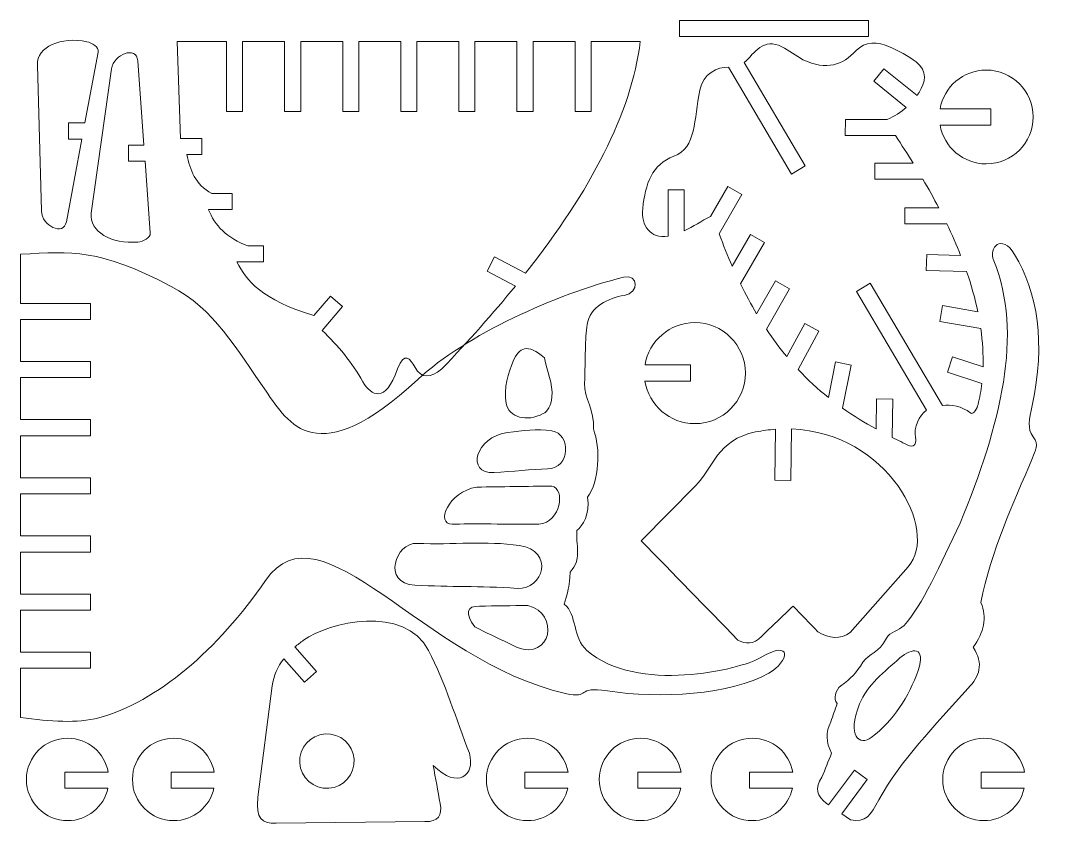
# Model space of a CAD drawing. Header units: centimetres. Extents: x -44 to 217, y -20 to 184.
# Drawn here: x 89.8 to 216.5, y -19.6 to 79.6 of the extents above; entities that cross this region are included whole.
import ezdxf

# ---------------------------------------------------------------- set-up
doc = ezdxf.new("R2010")
doc.units = ezdxf.units.CM
doc.header["$MEASUREMENT"] = 0
doc.layers.add('Layer 1', color=7, linetype='Continuous')

msp = doc.modelspace()

# ---------------------------------------------------------------- linework, layer by layer
at = {"layer": 'Layer 1', "lineweight": 9}
for p, q in [((194.61274, 79.60261), (171.27252, 79.60261)), ((171.27252, 79.60261), (171.27252, 77.61415)), ((194.61274, 77.61415), (194.61274, 79.60261)), ((171.27252, 77.61415), (194.61274, 77.61415)), ((171.27252, 77.61415), (171.27252, 77.61415))]:
    msp.add_line(p, q, dxfattribs=at)
for points in [[(91.89151, 74.10241), (91.828, 76.40427), (94.82275, 77.6255), (98.01389, 76.98939)], [(98.01389, 76.98939), (98.63557, 76.86553), (99.52448, 76.31819), (99.40761, 75.69523)], [(104.29003, 74.64032), (104.15514, 76.47945), (101.33096, 75.48426), (101.07284, 73.65052)], [(109.18067, 77.00286), (109.18067, 77.00286), (115.26931, 77.00286), (115.26931, 77.00286)], [(109.57271, 65.04141), (109.57271, 65.04141), (109.18067, 77.00286), (109.18067, 77.00286)], [(115.26931, 77.00286), (115.26931, 77.00286), (115.26931, 68.35764), (115.26931, 68.35764)], [(117.25777, 68.35764), (117.25777, 68.35764), (117.25777, 77.00286), (117.25777, 77.00286)], [(117.25777, 77.00286), (117.25777, 77.00286), (122.4493, 77.00286), (122.4493, 77.00286)], [(122.4493, 77.00286), (122.4493, 77.00286), (122.4493, 68.35764), (122.4493, 68.35764)], [(124.43775, 68.35764), (124.43775, 68.35764), (124.43775, 77.00286), (124.43775, 77.00286)], [(124.43775, 77.00286), (124.43775, 77.00286), (129.62929, 77.00286), (129.62929, 77.00286)], [(129.62929, 77.00286), (129.62929, 77.00286), (129.62929, 68.35764), (129.62929, 68.35764)], [(131.61774, 68.35764), (131.61774, 68.35764), (131.61774, 77.00286), (131.61774, 77.00286)], [(131.61774, 77.00286), (131.61774, 77.00286), (136.80927, 77.00286), (136.80927, 77.00286)], [(136.80927, 77.00286), (136.80927, 77.00286), (136.80927, 68.35764), (136.80927, 68.35764)], [(138.79773, 68.35764), (138.79773, 68.35764), (138.79773, 77.00286), (138.79773, 77.00286)], [(138.79773, 77.00286), (138.79773, 77.00286), (143.98926, 77.00286), (143.98926, 77.00286)], [(143.98926, 77.00286), (143.98926, 77.00286), (143.98926, 68.35764), (143.98926, 68.35764)], [(145.97772, 68.35764), (145.97772, 68.35764), (145.97772, 77.00286), (145.97772, 77.00286)], [(145.97772, 77.00286), (145.97772, 77.00286), (151.16925, 77.00286), (151.16925, 77.00286)], [(151.16925, 77.00286), (151.16925, 77.00286), (151.16925, 68.35764), (151.16925, 68.35764)], [(166.4112, 77.00286), (165.30543, 68.15815), (160.25424, 58.55803), (152.2375, 48.38978)], [(153.1577, 68.35764), (153.1577, 68.35764), (153.1577, 77.00286), (153.1577, 77.00286)], [(153.1577, 77.00286), (153.1577, 77.00286), (158.34924, 77.00286), (158.34924, 77.00286)], [(158.34924, 77.00286), (158.34924, 77.00286), (158.34924, 68.35764), (158.34924, 68.35764)], [(160.33769, 68.35764), (160.33769, 68.35764), (160.33769, 77.00286), (160.33769, 77.00286)], [(160.33769, 77.00286), (160.33769, 77.00286), (166.4112, 77.00286), (166.4112, 77.00286)], [(181.1697, 76.2629), (180.4924, 75.81191), (179.90716, 74.98862), (179.26809, 74.41518)], [(183.89112, 76.35674), (182.82236, 76.93115), (181.91293, 76.75783), (181.1697, 76.2629)], [(186.5187, 74.76143), (185.64282, 75.29318), (184.79362, 75.87169), (183.89112, 76.35674)], [(197.21671, 76.35674), (195.79054, 76.99221), (194.19535, 77.0663), (193.08766, 75.88753)], [(200.50119, 74.4799), (199.49811, 75.24398), (198.36848, 75.84353), (197.21671, 76.35674)], [(99.40761, 75.69523), (99.40761, 75.69523), (97.76617, 66.94796), (97.76617, 66.94796)], [(193.08766, 75.88753), (191.40895, 74.10113), (189.46906, 73.38112), (186.5187, 74.76143)], [(92.38926, 56.08368), (92.38926, 56.08368), (91.89151, 74.10241), (91.89151, 74.10241)], [(101.07284, 73.65052), (101.07284, 73.65052), (98.56001, 55.80094), (98.56001, 55.80094)], [(105.05546, 64.20774), (105.05546, 64.20774), (104.29003, 74.64032), (104.29003, 74.64032)], [(177.29439, 73.84654), (175.94064, 73.88638), (174.15815, 73.00235), (173.75616, 71.00774)], [(185.09388, 60.63006), (185.09388, 60.63006), (177.29439, 73.84654), (177.29439, 73.84654)], [(179.26809, 74.41518), (179.26809, 74.41518), (186.80658, 61.64096), (186.80658, 61.64096)], [(195.26194, 72.09375), (195.26194, 72.09375), (196.50998, 73.64205), (196.50998, 73.64205)], [(196.50998, 73.64205), (196.50998, 73.64205), (200.61498, 70.33339), (200.61498, 70.33339)], [(200.87656, 70.72621), (201.6477, 71.95001), (201.97675, 73.35591), (200.50119, 74.4799)], [(173.75616, 71.00774), (173.02326, 67.37124), (173.36611, 63.8901), (170.56553, 62.84347)], [(199.28875, 68.84808), (199.28875, 68.84808), (195.26194, 72.09375), (195.26194, 72.09375)], [(200.61498, 70.33339), (200.70549, 70.46207), (200.79272, 70.59311), (200.87656, 70.72621)], [(196.93423, 67.37092), (197.857, 67.77124), (198.63275, 68.26976), (199.28875, 68.84808)], [(203.46482, 68.68311), (203.46482, 68.68311), (209.73891, 68.68311), (209.73891, 68.68311)], [(209.73891, 68.68311), (209.73891, 68.68311), (209.73891, 66.69465), (209.73891, 66.69465)], [(115.26931, 68.35764), (115.26931, 68.35764), (117.25777, 68.35764), (117.25777, 68.35764)], [(122.4493, 68.35764), (122.4493, 68.35764), (124.43775, 68.35764), (124.43775, 68.35764)], [(129.62929, 68.35764), (129.62929, 68.35764), (131.61774, 68.35764), (131.61774, 68.35764)], [(136.80927, 68.35764), (136.80927, 68.35764), (138.79773, 68.35764), (138.79773, 68.35764)], [(143.98926, 68.35764), (143.98926, 68.35764), (145.97772, 68.35764), (145.97772, 68.35764)], [(151.16925, 68.35764), (151.16925, 68.35764), (153.1577, 68.35764), (153.1577, 68.35764)], [(158.34924, 68.35764), (158.34924, 68.35764), (160.33769, 68.35764), (160.33769, 68.35764)], [(191.7518, 65.38304), (191.7518, 65.38304), (191.75263, 67.37188), (191.75263, 67.37188)], [(191.75263, 67.37188), (191.75263, 67.37188), (196.93423, 67.37092), (196.93423, 67.37092)], [(97.76617, 66.94796), (97.76617, 66.94796), (95.74391, 66.94796), (95.74391, 66.94796)], [(95.74391, 66.94796), (95.74391, 66.94796), (95.74391, 64.9595), (95.74391, 64.9595)], [(209.73891, 66.69465), (209.73891, 66.69465), (203.46476, 66.69465), (203.46476, 66.69465)], [(203.46476, 66.69465), (203.93628, 63.96951), (206.31235, 61.89619), (209.17201, 61.89619)], [(97.39305, 64.9595), (97.39305, 64.9595), (95.47534, 54.73975), (95.47534, 54.73975)], [(95.74391, 64.9595), (95.74391, 64.9595), (97.39305, 64.9595), (97.39305, 64.9595)], [(112.22351, 65.04141), (112.22351, 65.04141), (109.57271, 65.04141), (109.57271, 65.04141)], [(112.22351, 63.05296), (112.22351, 63.05296), (112.22351, 65.04141), (112.22351, 65.04141)], [(197.94115, 65.38189), (197.94115, 65.38189), (191.7518, 65.38304), (191.7518, 65.38304)], [(200.13576, 61.99356), (199.44455, 63.10754), (198.7128, 64.23692), (197.94115, 65.38189)], [(103.15257, 62.21928), (103.15257, 62.21928), (103.15257, 64.20774), (103.15257, 64.20774)], [(103.15257, 64.20774), (103.15257, 64.20774), (105.05546, 64.20774), (105.05546, 64.20774)], [(105.20113, 62.21928), (105.20113, 62.21928), (103.15257, 62.21928), (103.15257, 62.21928)], [(105.85039, 53.37631), (105.85039, 53.37631), (105.20113, 62.21928), (105.20113, 62.21928)], [(113.47528, 58.24744), (111.36649, 59.3357), (110.75571, 61.13808), (110.38073, 63.05296)], [(110.38073, 63.05296), (110.38073, 63.05296), (112.22351, 63.05296), (112.22351, 63.05296)], [(170.56553, 62.84347), (167.8373, 61.8239), (167.03147, 59.47156), (166.718, 56.36835)], [(186.80658, 61.64096), (186.80658, 61.64096), (185.09388, 60.63006), (185.09388, 60.63006)], [(195.39042, 60.00562), (195.39042, 60.00562), (195.39125, 61.99446), (195.39125, 61.99446)], [(195.39125, 61.99446), (195.39125, 61.99446), (200.13576, 61.99356), (200.13576, 61.99356)], [(201.33653, 60.00447), (201.33653, 60.00447), (195.39042, 60.00562), (195.39042, 60.00562)], [(203.29086, 56.48093), (202.68798, 57.63724), (202.03628, 58.81159), (201.33653, 60.00447)], [(169.85424, 52.98131), (169.85424, 52.98131), (169.85879, 58.67316), (169.85879, 58.67316)], [(169.85879, 58.67316), (169.85879, 58.67316), (171.84725, 58.67162), (171.84725, 58.67162)], [(171.84725, 58.67162), (171.84725, 58.67162), (171.84321, 53.63532), (171.84321, 53.63532)], [(175.09619, 55.40139), (175.09619, 55.40139), (177.24115, 59.11826), (177.24115, 59.11826)], [(177.24115, 59.11826), (177.24115, 59.11826), (178.96354, 58.12461), (178.96354, 58.12461)], [(115.9772, 58.24744), (115.9772, 58.24744), (113.47528, 58.24744), (113.47528, 58.24744)], [(115.9772, 56.25899), (115.9772, 56.25899), (115.9772, 58.24744), (115.9772, 58.24744)], [(178.96354, 58.12461), (178.96354, 58.12461), (176.15661, 53.26059), (176.15661, 53.26059)], [(95.47534, 54.73975), (95.13525, 52.92717), (92.44032, 54.23256), (92.38926, 56.08368)], [(98.56001, 55.80094), (98.2391, 53.52069), (101.07823, 51.97175), (104.3205, 52.24635)], [(113.05565, 56.23692), (113.05565, 56.23692), (113.06655, 56.25899), (113.06655, 56.25899)], [(117.9121, 51.7749), (115.3935, 52.68016), (113.74115, 54.35065), (113.05565, 56.23692)], [(113.06655, 56.25899), (113.06655, 56.25899), (115.9772, 56.25899), (115.9772, 56.25899)], [(166.718, 56.36835), (166.5051, 54.26085), (167.60748, 52.61909), (169.85424, 52.98131)], [(199.0892, 54.49286), (199.0892, 54.49286), (199.09003, 56.48169), (199.09003, 56.48169)], [(199.09003, 56.48169), (199.09003, 56.48169), (203.29086, 56.48093), (203.29086, 56.48093)], [(171.84321, 53.63532), (172.94885, 54.15642), (173.99728, 54.85912), (175.09619, 55.40139)], [(204.28868, 54.49189), (204.28868, 54.49189), (199.0892, 54.49286), (199.0892, 54.49286)], [(206.00093, 50.59305), (205.49734, 51.86784), (204.92634, 53.16746), (204.28868, 54.49189)], [(104.3205, 52.24635), (104.95212, 52.29985), (105.8967, 52.74424), (105.85039, 53.37631)], [(176.15661, 53.26059), (176.68067, 51.85302), (177.22031, 50.52615), (177.77457, 49.27393)], [(212.66822, 50.72063), (211.07432, 53.34751), (209.42678, 51.58843), (210.09972, 49.94077)], [(177.77457, 49.27393), (177.77457, 49.27393), (180.03525, 53.19132), (180.03525, 53.19132)], [(181.75764, 52.19767), (181.75764, 52.19767), (178.80049, 47.07329), (178.80049, 47.07329)], [(180.03525, 53.19132), (180.03525, 53.19132), (181.75764, 52.19767), (181.75764, 52.19767)], [(89.80716, 50.73737), (96.32704, 51.04661), (99.33904, 51.48933), (108.41402, 46.77053)], [(89.80716, 44.66386), (89.80716, 44.66386), (89.80716, 50.73737), (89.80716, 50.73737)], [(119.82839, 51.7749), (119.82839, 51.7749), (117.9121, 51.7749), (117.9121, 51.7749)], [(119.82839, 49.78644), (119.82839, 49.78644), (119.82839, 51.7749), (119.82839, 51.7749)], [(201.76168, 48.7105), (201.76168, 48.7105), (201.81229, 50.69869), (201.81229, 50.69869)], [(201.81229, 50.69869), (201.81229, 50.69869), (206.00093, 50.59305), (206.00093, 50.59305)], [(214.85847, 32.05694), (216.49176, 39.78477), (215.53435, 45.9969), (212.66822, 50.72063)], [(126.04648, 43.15963), (119.63519, 45.10549), (117.71069, 47.49286), (116.56534, 49.78644)], [(116.56534, 49.78644), (116.56534, 49.78644), (119.82839, 49.78644), (119.82839, 49.78644)], [(148.40036, 50.41633), (148.40036, 50.41633), (147.47188, 48.65809), (147.47188, 48.65809)], [(152.2375, 48.38978), (152.2375, 48.38978), (148.40036, 50.41633), (148.40036, 50.41633)], [(210.09972, 49.94077), (213.76899, 40.95694), (210.9756, 29.67278), (205.93506, 17.53263)], [(147.47188, 48.65809), (147.47188, 48.65809), (150.97188, 46.8096), (150.97188, 46.8096)], [(164.31973, 47.88356), (166.17759, 48.33705), (166.35219, 45.97579), (164.4246, 45.65572)], [(206.74539, 48.58477), (206.74539, 48.58477), (201.76168, 48.7105), (201.76168, 48.7105)], [(208.12685, 43.64193), (207.79253, 45.24385), (207.33115, 46.89157), (206.74539, 48.58477)], [(138.91543, 35.27907), (144.8248, 40.74783), (156.03634, 45.86155), (164.31973, 47.88356)], [(178.80049, 47.07329), (179.44661, 45.75803), (180.11081, 44.53307), (180.79189, 43.38978)], [(180.79189, 43.38978), (180.79189, 43.38978), (183.13147, 47.44391), (183.13147, 47.44391)], [(183.13147, 47.44391), (183.13147, 47.44391), (184.85385, 46.45026), (184.85385, 46.45026)], [(193.12653, 46.14154), (193.12653, 46.14154), (194.83923, 47.15245), (194.83923, 47.15245)], [(194.83923, 47.15245), (194.83923, 47.15245), (203.74308, 32.06463), (203.74308, 32.06463)], [(108.41402, 46.77053), (113.67784, 44.03352), (116.50575, 39.05732), (120.15373, 33.82153)], [(150.97188, 46.8096), (148.24051, 43.45232), (145.19523, 40.03493), (141.86963, 36.56393)], [(164.4246, 45.65572), (162.48163, 45.33307), (160.1502, 44.25334), (159.82691, 42.03981)], [(184.85385, 46.45026), (184.85385, 46.45026), (181.98965, 41.48708), (181.98965, 41.48708)], [(201.78336, 31.4722), (201.78336, 31.4722), (193.12653, 46.14154), (193.12653, 46.14154)], [(98.45238, 44.66386), (98.45238, 44.66386), (89.80716, 44.66386), (89.80716, 44.66386)], [(98.45238, 42.67541), (98.45238, 42.67541), (98.45238, 44.66386), (98.45238, 44.66386)], [(128.1026, 45.56123), (128.1026, 45.56123), (126.04648, 43.15963), (126.04648, 43.15963)], [(129.61293, 44.2681), (129.61293, 44.2681), (128.1026, 45.56123), (128.1026, 45.56123)], [(203.43897, 42.4427), (203.43897, 42.4427), (203.78208, 44.40184), (203.78208, 44.40184)], [(203.78208, 44.40184), (203.78208, 44.40184), (208.12685, 43.64193), (208.12685, 43.64193)], [(127.08535, 41.31582), (127.08535, 41.31582), (129.61293, 44.2681), (129.61293, 44.2681)], [(89.80716, 37.48388), (89.80716, 37.48388), (89.80716, 42.67541), (89.80716, 42.67541)], [(89.80716, 42.67541), (89.80716, 42.67541), (98.45238, 42.67541), (98.45238, 42.67541)], [(159.82691, 42.03981), (159.57528, 40.31704), (159.6248, 37.89831), (159.52582, 34.75386)], [(184.50645, 38.1001), (184.50645, 38.1001), (186.73782, 42.20043), (186.73782, 42.20043)], [(186.73782, 42.20043), (186.73782, 42.20043), (188.48458, 41.2502), (188.48458, 41.2502)], [(208.49343, 41.55867), (208.49343, 41.55867), (203.43897, 42.4427), (203.43897, 42.4427)], [(132.13249, 34.97419), (130.77355, 37.33532), (129.04866, 39.50318), (127.08535, 41.31582)], [(181.98965, 41.48708), (182.80709, 40.2588), (183.64673, 39.13449), (184.50645, 38.1001)], [(188.48458, 41.2502), (188.48458, 41.2502), (185.906, 36.51184), (185.906, 36.51184)], [(208.77258, 36.80876), (208.82069, 38.34218), (208.72646, 39.92563), (208.49343, 41.55867)], [(150.71287, 37.5332), (151.3747, 39.21056), (152.47784, 39.78433), (154.55225, 37.93038)], [(138.5908, 36.76264), (137.95597, 37.83917), (137.31255, 38.81184), (136.40491, 36.56393)], [(204.37951, 36.18888), (204.37951, 36.18888), (205.01447, 38.07381), (205.01447, 38.07381)], [(205.01447, 38.07381), (205.01447, 38.07381), (208.77258, 36.80876), (208.77258, 36.80876)], [(98.45238, 37.48388), (98.45238, 37.48388), (89.80716, 37.48388), (89.80716, 37.48388)], [(98.45238, 35.49542), (98.45238, 35.49542), (98.45238, 37.48388), (98.45238, 37.48388)], [(141.86963, 36.56393), (140.48105, 35.42512), (139.34866, 35.33077), (138.5908, 36.76264)], [(149.85231, 32.3037), (149.49536, 34.17695), (150.09651, 36.16662), (150.71287, 37.5332)], [(154.55225, 37.93038), (154.86117, 36.3196), (155.6475, 34.72948), (155.479, 33.09805)], [(172.61171, 37.0679), (172.61171, 37.0679), (166.99542, 37.0679), (166.99542, 37.0679)], [(172.61171, 35.06778), (172.61171, 35.06778), (172.61171, 37.0679), (172.61171, 37.0679)], [(189.65597, 33.0452), (189.65597, 33.0452), (190.53904, 37.4266), (190.53904, 37.4266)], [(190.53904, 37.4266), (190.53904, 37.4266), (192.48836, 37.03397), (192.48836, 37.03397)], [(192.48836, 37.03397), (192.48836, 37.03397), (191.41806, 31.72397), (191.41806, 31.72397)], [(89.80716, 30.30389), (89.80716, 30.30389), (89.80716, 35.49542), (89.80716, 35.49542)], [(89.80716, 35.49542), (89.80716, 35.49542), (98.45238, 35.49542), (98.45238, 35.49542)], [(136.40491, 36.56393), (134.92018, 32.24635), (133.11293, 33.27086), (132.13249, 34.97419)], [(185.906, 36.51184), (187.12108, 35.21223), (188.37271, 34.06919), (189.65597, 33.0452)], [(208.61992, 34.76149), (208.61992, 34.76149), (204.37951, 36.18888), (204.37951, 36.18888)], [(120.15373, 33.82153), (122.92185, 29.8486), (126.37977, 23.67823), (138.91543, 35.27907)], [(159.52582, 34.75386), (159.47027, 32.98997), (160.80966, 31.37907), (160.60729, 29.16072)], [(173.15648, 29.81204), (170.04494, 29.81204), (167.46489, 32.08933), (166.99131, 35.06778)], [(166.99131, 35.06778), (166.99131, 35.06778), (172.61171, 35.06778), (172.61171, 35.06778)], [(208.15635, 32.16592), (208.36168, 33.01351), (208.51543, 33.87894), (208.61992, 34.76149)], [(155.479, 33.09805), (155.36399, 31.98445), (154.92133, 31.30113), (154.41986, 31.04597)], [(154.41986, 31.04597), (152.33031, 29.98266), (150.18298, 30.56829), (149.85231, 32.3037)], [(191.41806, 31.72397), (192.76931, 30.77156), (194.15193, 29.92756), (195.5604, 29.15193)], [(195.5604, 29.15193), (195.5604, 29.15193), (195.61607, 32.88195), (195.61607, 32.88195)], [(195.61607, 32.88195), (195.61607, 32.88195), (197.60427, 32.85251), (197.60427, 32.85251)], [(197.60427, 32.85251), (197.60427, 32.85251), (197.53358, 28.11351), (197.53358, 28.11351)], [(203.74308, 32.06463), (204.83012, 32.16316), (206.11024, 31.99093), (207.25783, 31.1248)], [(207.25783, 31.1248), (207.61485, 30.88689), (208.0645, 31.78644), (208.15635, 32.16592)], [(214.96399, 28.19465), (214.19984, 29.19472), (214.48176, 30.27438), (214.85847, 32.05694)], [(200.43358, 28.09594), (200.1316, 29.36989), (200.87707, 30.79876), (201.78336, 31.4722)], [(98.45238, 30.30389), (98.45238, 30.30389), (89.80716, 30.30389), (89.80716, 30.30389)], [(98.45238, 28.31543), (98.45238, 28.31543), (98.45238, 30.30389), (98.45238, 30.30389)], [(155.479, 28.92769), (153.63442, 29.19664), (151.84545, 28.96919), (150.0509, 28.7291)], [(160.60729, 29.16072), (161.53102, 26.79202), (161.34757, 22.60716), (159.8797, 20.73397)], [(185.11408, 29.15257), (185.11408, 29.15257), (185.02383, 22.80806), (185.02383, 22.80806)], [(199.50626, 12.13538), (203.45161, 16.62525), (196.95719, 28.7069), (185.11408, 29.15257)], [(89.80716, 23.1239), (89.80716, 23.1239), (89.80716, 28.31543), (89.80716, 28.31543)], [(89.80716, 28.31543), (89.80716, 28.31543), (98.45238, 28.31543), (98.45238, 28.31543)], [(150.0509, 28.7291), (145.98073, 28.18445), (144.81979, 23.58753), (148.3298, 23.76438)], [(154.94943, 24.22775), (157.83108, 24.24212), (157.84205, 28.58311), (155.479, 28.92769)], [(180.66245, 28.78535), (175.90927, 27.83776), (175.38285, 24.28093), (173.23339, 22.11306)], [(183.12486, 29.1173), (182.3246, 29.06078), (181.50382, 28.95309), (180.66245, 28.78535)], [(183.03551, 22.83609), (183.03551, 22.83609), (183.12486, 29.1173), (183.12486, 29.1173)], [(197.53358, 28.11351), (198.23955, 27.75745), (198.95122, 27.41332), (199.6679, 27.07637)], [(199.6679, 27.07637), (200.42922, 26.79786), (200.54192, 27.63898), (200.43358, 28.09594)], [(214.87688, 25.58291), (215.24378, 26.46534), (215.72601, 27.19735), (214.96399, 28.19465)], [(208.51043, 7.7096), (209.75289, 14.14424), (212.46206, 19.7747), (214.87688, 25.58291)], [(148.3298, 23.76438), (150.50998, 23.87425), (153.06572, 24.21832), (154.94943, 24.22775)], [(98.45238, 23.1239), (98.45238, 23.1239), (89.80716, 23.1239), (89.80716, 23.1239)], [(98.45238, 21.13545), (98.45238, 21.13545), (98.45238, 23.1239), (98.45238, 23.1239)], [(185.02383, 22.80806), (185.02383, 22.80806), (183.03551, 22.83609), (183.03551, 22.83609)], [(155.479, 22.10947), (152.38984, 22.06534), (149.30068, 22.02121), (146.21152, 21.97708)], [(153.89029, 17.40953), (156.6264, 17.63019), (157.15597, 21.77849), (155.479, 22.10947)], [(173.23339, 22.11306), (173.23339, 22.11306), (166.52435, 15.34648), (166.52435, 15.34648)], [(89.80716, 15.94391), (89.80716, 15.94391), (89.80716, 21.13545), (89.80716, 21.13545)], [(89.80716, 21.13545), (89.80716, 21.13545), (98.45238, 21.13545), (98.45238, 21.13545)], [(157.14789, -3.51144), (139.53961, 0.46906), (126.93686, 20.39818), (120.10215, 10.44994)], [(159.8797, 20.73397), (160.24051, 18.70004), (159.257, 17.08849), (158.57181, 16.61967)], [(158.57181, 16.61967), (158.48144, 14.12583), (159.1942, 13.24629), (157.75616, 11.4629)], [(205.93506, 17.53263), (203.46309, 12.38522), (201.24814, 7.30639), (199.00382, 4.88926)], [(98.45238, 15.94391), (98.45238, 15.94391), (89.80716, 15.94391), (89.80716, 15.94391)], [(98.45238, 13.95546), (98.45238, 13.95546), (98.45238, 15.94391), (98.45238, 15.94391)], [(151.44103, 14.76168), (147.38342, 15.36239), (143.17701, 14.83192), (138.86373, 15.02647)], [(166.52435, 15.34648), (170.50812, 11.25835), (174.49196, 7.17021), (178.47592, 3.08208)], [(89.80716, 8.76393), (89.80716, 8.76393), (89.80716, 13.95546), (89.80716, 13.95546)], [(89.80716, 13.95546), (89.80716, 13.95546), (98.45238, 13.95546), (98.45238, 13.95546)], [(138.86373, 15.02647), (136.0688, 15.15251), (134.49677, 10.08368), (138.53275, 9.86316)], [(151.24244, 9.46598), (154.37124, 9.25937), (155.89548, 14.10222), (151.44103, 14.76168)], [(157.75616, 11.4629), (157.51178, 9.47971), (157.76072, 10.05764), (157.01652, 7.53051)], [(192.36963, 4.0137), (192.36963, 4.0137), (199.50626, 12.13538), (199.50626, 12.13538)], [(120.10215, 10.44994), (114.21729, 1.88426), (106.65591, -4.5845), (99.49933, -6.51208)], [(138.53275, 9.86316), (143.10927, 9.61313), (146.34487, 9.78939), (151.24244, 9.46598)], [(98.45238, 8.76393), (98.45238, 8.76393), (89.80716, 8.76393), (89.80716, 8.76393)], [(98.45238, 6.77547), (98.45238, 6.77547), (98.45238, 8.76393), (98.45238, 8.76393)], [(207.56886, 2.18728), (208.8602, 4.01877), (209.30446, 5.85835), (208.51043, 7.7096)], [(89.80716, 1.58394), (89.80716, 1.58394), (89.80716, 6.77547), (89.80716, 6.77547)], [(89.80716, 6.77547), (89.80716, 6.77547), (98.45238, 6.77547), (98.45238, 6.77547)], [(140.2332, 1.80299), (137.24917, 7.51146), (127.96001, 5.33436), (124.77816, 3.05783)], [(146.5425, 7.2815), (144.93172, 7.30357), (144.73314, 6.44302), (145.94673, 4.69985)], [(152.50017, 7.3477), (150.51428, 7.32563), (148.52839, 7.30357), (146.5425, 7.2815)], [(151.17624, 2.18439), (155.37425, 0.51293), (156.53262, 6.3713), (152.50017, 7.3477)], [(157.01652, 7.53051), (158.60267, 6.24353), (158.04834, 3.33981), (159.7992, 1.80678)], [(181.37162, 3.50678), (182.67945, 4.76451), (183.98734, 6.02223), (185.29516, 7.27996)], [(185.29516, 7.27996), (186.3171, 6.2173), (187.33897, 5.15469), (188.36091, 4.09202)], [(145.94673, 4.69985), (147.6899, 3.86136), (149.43307, 3.02288), (151.17624, 2.18439)], [(188.36091, 4.09202), (189.76995, 3.26733), (191.11594, 3.13468), (192.36963, 4.0137)], [(199.00382, 4.88926), (198.39234, 4.23064), (197.20863, 4.11499), (196.82319, 3.30312)], [(124.77816, 3.05783), (124.41004, 2.79452), (124.05937, 2.51922), (123.72954, 2.23141)], [(178.47592, 3.08208), (179.4282, 2.56239), (180.38965, 2.51499), (181.37162, 3.50678)], [(181.23397, 0.88894), (185.34077, 3.31364), (184.77733, 0.4223), (182.29664, -0.99906)], [(196.82319, 3.30312), (195.94564, 1.45482), (194.67707, 1.49626), (193.92922, 0.33429)], [(98.45238, 1.58394), (98.45238, 1.58394), (89.80716, 1.58394), (89.80716, 1.58394)], [(98.45238, -0.40451), (98.45238, -0.40451), (98.45238, 1.58394), (98.45238, 1.58394)], [(123.72954, 2.23141), (123.72954, 2.23141), (126.39446, -0.80118), (126.39446, -0.80118)], [(145.29683, -10.89893), (143.60889, -6.665), (142.34481, -2.23639), (140.2332, 1.80299)], [(159.7992, 1.80678), (165.95764, -3.58527), (178.73609, -0.58585), (181.23397, 0.88894)], [(198.50735, 0.87323), (199.96027, 2.14911), (201.78169, 2.3112), (200.7493, -0.65795)], [(206.95033, -2.84095), (208.31338, -1.45897), (208.89811, 0.12082), (207.56886, 2.18728)], [(122.35398, 0.78433), (121.60196, -0.19502), (121.09144, -1.30182), (120.92858, -2.56622)], [(124.90094, -2.11407), (124.90094, -2.11407), (122.35398, 0.78433), (122.35398, 0.78433)], [(193.92922, 0.33429), (193.03647, -1.05294), (192.50312, -1.62433), (191.18971, -2.57424)], [(193.50716, -4.80862), (194.46123, -2.47315), (196.61171, -0.79156), (198.50735, 0.87323)], [(89.80716, -6.49316), (89.80716, -6.49316), (89.80716, -0.40451), (89.80716, -0.40451)], [(89.80716, -0.40451), (89.80716, -0.40451), (98.45238, -0.40451), (98.45238, -0.40451)], [(126.39446, -0.80118), (126.39446, -0.80118), (124.90094, -2.11407), (124.90094, -2.11407)], [(182.29664, -0.99906), (177.58253, -3.70022), (168.8416, -4.21574), (162.36514, -3.19124)], [(200.7493, -0.65795), (199.61498, -3.9201), (197.70863, -6.86866), (194.96463, -8.95519)], [(120.92858, -2.56622), (120.92858, -2.56622), (119.15392, -16.34011), (119.15392, -16.34011)], [(162.36514, -3.19124), (158.30568, -2.54909), (160.38233, -4.24261), (157.14789, -3.51144)], [(191.18971, -2.57424), (190.5221, -3.05711), (190.22153, -4.23671), (190.74885, -4.73472)], [(195.90517, -16.64531), (198.56238, -11.80881), (202.73756, -7.56077), (206.95033, -2.84095)], [(190.74885, -4.73472), (190.48285, -5.50124), (190.21684, -6.26769), (189.95084, -7.03415)], [(194.96463, -8.95519), (193.56482, -10.01965), (191.85745, -8.84723), (193.50716, -4.80862)], [(99.49933, -6.51208), (96.78112, -7.24422), (93.53301, -6.96654), (89.80716, -6.49316)], [(189.95084, -7.03415), (189.30908, -8.27334), (189.3443, -9.56077), (190.05642, -10.89643)], [(124.34257, -11.42158), (124.58824, -9.57886), (126.28189, -8.28373), (128.1246, -8.52947)], [(128.1246, -8.52947), (129.96739, -8.7752), (131.26245, -10.46879), (131.01678, -12.31157)], [(140.81781, -12.40952), (143.92108, -15.43986), (146.01101, -13.62369), (145.29683, -10.89893)], [(190.05642, -10.89643), (189.65674, -11.88687), (189.25706, -12.87732), (188.85732, -13.86776)], [(141.67868, -17.11183), (141.3917, -15.54441), (141.10478, -13.97693), (140.81781, -12.40952)], [(95.30607, -15.21523), (95.30607, -15.21523), (95.30607, -13.22677), (95.30607, -13.22677)], [(95.30607, -13.22677), (95.30607, -13.22677), (100.64584, -13.22677), (100.64584, -13.22677)], [(108.40876, -15.21523), (108.40876, -15.21523), (108.40876, -13.22677), (108.40876, -13.22677)], [(108.40876, -13.22677), (108.40876, -13.22677), (113.74853, -13.22677), (113.74853, -13.22677)], [(152.14859, -15.21523), (152.14859, -15.21523), (152.14859, -13.22677), (152.14859, -13.22677)], [(152.14859, -13.22677), (152.14859, -13.22677), (157.48836, -13.22677), (157.48836, -13.22677)], [(166.10754, -15.21523), (166.10754, -15.21523), (166.10754, -13.22677), (166.10754, -13.22677)], [(166.10754, -13.22677), (166.10754, -13.22677), (171.44731, -13.22677), (171.44731, -13.22677)], [(179.91639, -15.21523), (179.91639, -15.21523), (179.91639, -13.22677), (179.91639, -13.22677)], [(179.91639, -13.22677), (179.91639, -13.22677), (185.25616, -13.22677), (185.25616, -13.22677)], [(188.85732, -13.86776), (187.89067, -15.21709), (188.31184, -16.21709), (189.36399, -17.0582)], [(189.6586, -17.25993), (189.6586, -17.25993), (192.87072, -12.96564), (192.87072, -12.96564)], [(192.87072, -12.96564), (192.87072, -12.96564), (194.46296, -14.15685), (194.46296, -14.15685)], [(208.55783, -15.21523), (208.55783, -15.21523), (208.55783, -13.22677), (208.55783, -13.22677)], [(208.55783, -13.22677), (208.55783, -13.22677), (213.8976, -13.22677), (213.8976, -13.22677)], [(194.46296, -14.15685), (194.46296, -14.15685), (191.3001, -18.38508), (191.3001, -18.38508)], [(100.6094, -15.21523), (100.6094, -15.21523), (95.30607, -15.21523), (95.30607, -15.21523)], [(95.63442, -19.22119), (98.07335, -19.22119), (100.1119, -17.50528), (100.6094, -15.21523)], [(113.7121, -15.21523), (113.7121, -15.21523), (108.40876, -15.21523), (108.40876, -15.21523)], [(108.73711, -19.22119), (111.17605, -19.22119), (113.2146, -17.50528), (113.7121, -15.21523)], [(119.15392, -16.34011), (118.80639, -19.03793), (119.7289, -19.57154), (121.39138, -19.55211)], [(157.45193, -15.21523), (157.45193, -15.21523), (152.14859, -15.21523), (152.14859, -15.21523)], [(152.47695, -19.22119), (154.91588, -19.22119), (156.95443, -17.50528), (157.45193, -15.21523)], [(171.41088, -15.21523), (171.41088, -15.21523), (166.10754, -15.21523), (166.10754, -15.21523)], [(166.43589, -19.22119), (168.87483, -19.22119), (170.91338, -17.50528), (171.41088, -15.21523)], [(185.21973, -15.21523), (185.21973, -15.21523), (179.91639, -15.21523), (179.91639, -15.21523)], [(180.24475, -19.22119), (182.68368, -19.22119), (184.72223, -17.50528), (185.21973, -15.21523)], [(213.86117, -15.21523), (213.86117, -15.21523), (208.55783, -15.21523), (208.55783, -15.21523)], [(208.88618, -19.22119), (211.32512, -19.22119), (213.36367, -17.50528), (213.86117, -15.21523)], [(139.77015, -19.33703), (141.43596, -19.39014), (141.9509, -18.55493), (141.67868, -17.11183)], [(189.36399, -17.0582), (189.36399, -17.0582), (189.6586, -17.25993), (189.6586, -17.25993)], [(192.37842, -19.12421), (194.28034, -19.54018), (194.88631, -18.49996), (195.90517, -16.64531)], [(191.3001, -18.38508), (191.3001, -18.38508), (192.37842, -19.12421), (192.37842, -19.12421)], [(121.39138, -19.55211), (121.39138, -19.55211), (139.77015, -19.33703), (139.77015, -19.33703)]]:
    msp.add_open_spline(points, degree=3, dxfattribs=at)
for points, knots in [([(209.17201, 61.89619), (212.37072, 61.89619), (214.96476, 64.49023), (214.96476, 67.68888), (214.96476, 67.68888), (214.96476, 70.8876), (212.37072, 73.48163), (209.17201, 73.48163), (209.17201, 73.48163), (206.31242, 73.48163), (203.93653, 71.40819), (203.46482, 68.68311)], [0, 0, 0, 0, 0.1428571429, 0.1428571429, 0.1428571429, 0.1428571429, 0.2857142857, 0.2857142857, 0.2857142857, 0.2857142857, 0.4285714286, 0.4285714286, 0.4285714286, 0.4285714286]), ([(166.99542, 37.0679), (167.47945, 40.03404), (170.0536, 42.29882), (173.15648, 42.29882), (173.15648, 42.29882), (176.60401, 42.29882), (179.39978, 39.50312), (179.39978, 36.05552), (179.39978, 36.05552), (179.39978, 32.60793), (176.60401, 29.81204), (173.15648, 29.81204)], [0.5714285714, 0.5714285714, 0.5714285714, 0.5714285714, 0.7142857143, 0.7142857143, 0.7142857143, 0.7142857143, 0.8571428571, 0.8571428571, 0.8571428571, 0.8571428571, 1, 1, 1, 1]), ([(146.21152, 21.97708), (142.64731, 21.38157), (141.06912, 17.38567), (143.16649, 17.40953), (143.16649, 17.40953), (145.26386, 17.4334), (150.31569, 17.40953), (153.89029, 17.40953)], [0, 0, 0, 0, 0.25, 0.25, 0.25, 0.25, 0.5, 0.5, 0.5, 0.5]), ([(100.64584, -13.22677), (100.21947, -10.84595), (98.13769, -9.03832), (95.63442, -9.03832), (95.63442, -9.03832), (92.823, -9.03832), (90.54301, -11.3183), (90.54301, -14.12979), (90.54301, -14.12979), (90.54301, -16.9412), (92.823, -19.22119), (95.63442, -19.22119)], [0.5714285714, 0.5714285714, 0.5714285714, 0.5714285714, 0.7142857143, 0.7142857143, 0.7142857143, 0.7142857143, 0.8571428571, 0.8571428571, 0.8571428571, 0.8571428571, 1, 1, 1, 1]), ([(113.74853, -13.22677), (113.32217, -10.84595), (111.24038, -9.03832), (108.73711, -9.03832), (108.73711, -9.03832), (105.9257, -9.03832), (103.64571, -11.3183), (103.64571, -14.12979), (103.64571, -14.12979), (103.64571, -16.9412), (105.9257, -19.22119), (108.73711, -19.22119)], [0.5714285714, 0.5714285714, 0.5714285714, 0.5714285714, 0.7142857143, 0.7142857143, 0.7142857143, 0.7142857143, 0.8571428571, 0.8571428571, 0.8571428571, 0.8571428571, 1, 1, 1, 1]), ([(157.48836, -13.22677), (157.062, -10.84595), (154.98022, -9.03832), (152.47695, -9.03832), (152.47695, -9.03832), (149.66553, -9.03832), (147.38554, -11.3183), (147.38554, -14.12979), (147.38554, -14.12979), (147.38554, -16.9412), (149.66553, -19.22119), (152.47695, -19.22119)], [0.5714285714, 0.5714285714, 0.5714285714, 0.5714285714, 0.7142857143, 0.7142857143, 0.7142857143, 0.7142857143, 0.8571428571, 0.8571428571, 0.8571428571, 0.8571428571, 1, 1, 1, 1]), ([(171.44731, -13.22677), (171.02095, -10.84595), (168.93916, -9.03832), (166.43589, -9.03832), (166.43589, -9.03832), (163.62448, -9.03832), (161.34449, -11.3183), (161.34449, -14.12979), (161.34449, -14.12979), (161.34449, -16.9412), (163.62448, -19.22119), (166.43589, -19.22119)], [0.5714285714, 0.5714285714, 0.5714285714, 0.5714285714, 0.7142857143, 0.7142857143, 0.7142857143, 0.7142857143, 0.8571428571, 0.8571428571, 0.8571428571, 0.8571428571, 1, 1, 1, 1]), ([(185.25616, -13.22677), (184.8298, -10.84595), (182.74802, -9.03832), (180.24475, -9.03832), (180.24475, -9.03832), (177.43333, -9.03832), (175.15334, -11.3183), (175.15334, -14.12979), (175.15334, -14.12979), (175.15334, -16.9412), (177.43333, -19.22119), (180.24475, -19.22119)], [0.5714285714, 0.5714285714, 0.5714285714, 0.5714285714, 0.7142857143, 0.7142857143, 0.7142857143, 0.7142857143, 0.8571428571, 0.8571428571, 0.8571428571, 0.8571428571, 1, 1, 1, 1]), ([(213.8976, -13.22677), (213.47124, -10.84595), (211.38945, -9.03832), (208.88618, -9.03832), (208.88618, -9.03832), (206.07476, -9.03832), (203.79478, -11.3183), (203.79478, -14.12979), (203.79478, -14.12979), (203.79478, -16.9412), (206.07476, -19.22119), (208.88618, -19.22119)], [0.5714285714, 0.5714285714, 0.5714285714, 0.5714285714, 0.7142857143, 0.7142857143, 0.7142857143, 0.7142857143, 0.8571428571, 0.8571428571, 0.8571428571, 0.8571428571, 1, 1, 1, 1]), ([(131.01678, -12.31157), (130.77104, -14.15429), (129.07746, -15.44941), (127.23468, -15.20368), (127.23468, -15.20368), (125.39189, -14.95794), (124.09683, -13.26436), (124.34257, -11.42158)], [0.5, 0.5, 0.5, 0.5, 0.75, 0.75, 0.75, 0.75, 1, 1, 1, 1])]:
    msp.add_open_spline(points, degree=3, knots=knots, dxfattribs=at)

doc.saveas('drawing.dxf')
